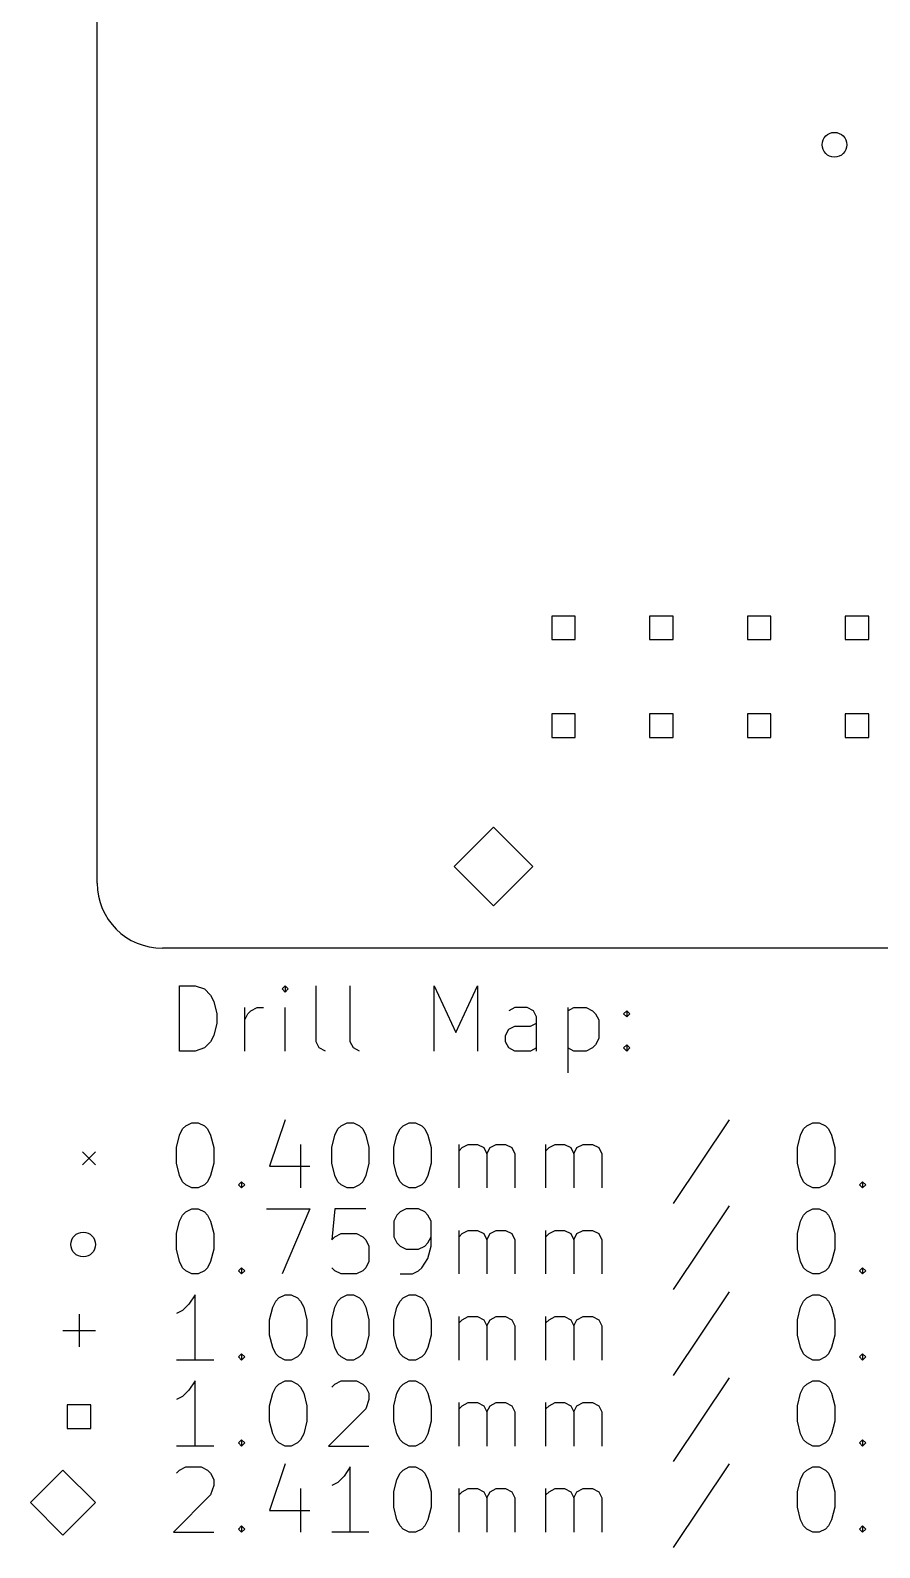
# Model space of a CAD drawing. Extents: x 16.2 to 68.4, y -120.8 to -27.1.
# Drawn here: x 16.25 to 42.3, y -120.49 to -73.94 of the extents above; entities that cross this region are included whole.
import ezdxf

# ---------------------------------------------------------------- set-up
doc = ezdxf.new("R2010")
doc.units = 0
doc.layers.add('BLACK', color=7, linetype='CONTINUOUS')

msp = doc.modelspace()

# ---------------------------------------------------------------- linework, layer by layer
at = {"layer": 'BLACK', "linetype": 'CONTINUOUS'}
for p, q in [((18.3, -100.1), (18.3, -29.1)), ((32.9639, -91.9114), (32.2427, -91.9114)), ((32.2427, -91.9114), (32.2427, -92.6326)), ((32.9639, -92.6326), (32.9639, -91.9114)), ((35.9639, -91.9114), (35.2427, -91.9114)), ((35.2427, -91.9114), (35.2427, -92.6326)), ((35.9639, -92.6326), (35.9639, -91.9114)), ((38.9639, -91.9114), (38.2427, -91.9114)), ((38.2427, -91.9114), (38.2427, -92.6326)), ((38.9639, -92.6326), (38.9639, -91.9114)), ((41.9639, -91.9114), (41.2427, -91.9114)), ((41.2427, -91.9114), (41.2427, -92.6326)), ((41.9639, -92.6326), (41.9639, -91.9114)), ((32.2427, -92.6326), (32.9639, -92.6326)), ((35.2427, -92.6326), (35.9639, -92.6326)), ((38.2427, -92.6326), (38.9639, -92.6326)), ((41.2427, -92.6326), (41.9639, -92.6326)), ((32.9639, -94.9114), (32.2427, -94.9114)), ((32.2427, -94.9114), (32.2427, -95.6326)), ((32.9639, -95.6326), (32.9639, -94.9114)), ((35.9639, -94.9114), (35.2427, -94.9114)), ((35.2427, -94.9114), (35.2427, -95.6326)), ((35.9639, -95.6326), (35.9639, -94.9114)), ((38.9639, -94.9114), (38.2427, -94.9114)), ((38.2427, -94.9114), (38.2427, -95.6326)), ((38.9639, -95.6326), (38.9639, -94.9114)), ((41.9639, -94.9114), (41.2427, -94.9114)), ((41.2427, -94.9114), (41.2427, -95.6326)), ((41.9639, -95.6326), (41.9639, -94.9114)), ((32.2427, -95.6326), (32.9639, -95.6326)), ((35.2427, -95.6326), (35.9639, -95.6326)), ((38.2427, -95.6326), (38.9639, -95.6326)), ((41.2427, -95.6326), (41.9639, -95.6326)), ((30.4533, -98.387), (29.2483, -99.592)), ((31.6583, -99.592), (30.4533, -98.387)), ((29.2483, -99.592), (30.4533, -100.797)), ((30.4533, -100.797), (31.6583, -99.592)), ((66.2, -102.1), (20.3, -102.1)), ((20.8262, -105.255), (20.8262, -103.255)), ((20.8262, -103.255), (21.3024, -103.255)), ((21.3024, -103.255), (21.5881, -103.35)), ((24.0643, -103.255), (23.969, -103.35)), ((24.1595, -103.35), (24.0643, -103.255)), ((24.0643, -103.255), (24.0643, -103.445)), ((25.0167, -104.969), (25.0167, -103.255)), ((26.0643, -104.969), (26.0643, -103.255)), ((28.6357, -105.255), (28.6357, -103.255)), ((28.6357, -103.255), (29.3024, -104.683)), ((29.3024, -104.683), (29.969, -103.255)), ((29.969, -103.255), (29.969, -105.255)), ((21.5881, -103.35), (21.7786, -103.54)), ((21.7786, -103.54), (21.8738, -103.731)), ((21.8738, -103.731), (21.969, -104.112)), ((23.969, -103.35), (24.0643, -103.445)), ((24.0643, -103.445), (24.1595, -103.35)), ((21.969, -104.112), (21.969, -104.398)), ((22.8262, -105.255), (22.8262, -103.921)), ((22.8262, -104.302), (22.9214, -104.112)), ((22.9214, -104.112), (23.0167, -104.017)), ((23.0167, -104.017), (23.2071, -103.921)), ((23.2071, -103.921), (23.3976, -103.921)), ((24.0643, -105.255), (24.0643, -103.921)), ((31.1119, -103.921), (30.9214, -104.017)), ((31.4929, -103.921), (31.1119, -103.921)), ((31.6833, -104.017), (31.4929, -103.921)), ((31.7786, -104.207), (31.6833, -104.017)), ((31.7786, -105.255), (31.7786, -104.207)), ((32.731, -103.921), (32.731, -105.921)), ((32.731, -104.017), (32.9214, -103.921)), ((32.9214, -103.921), (33.3024, -103.921)), ((33.3024, -103.921), (33.4929, -104.017)), ((33.4929, -104.017), (33.5881, -104.112)), ((33.5881, -104.112), (33.6833, -104.302)), ((34.4452, -104.112), (34.5405, -104.017)), ((34.5405, -104.207), (34.4452, -104.112)), ((34.5405, -104.017), (34.6357, -104.112)), ((34.5405, -104.017), (34.5405, -104.207)), ((34.6357, -104.112), (34.5405, -104.207)), ((21.969, -104.398), (21.8738, -104.779)), ((30.8262, -104.779), (30.9214, -104.588)), ((30.9214, -104.588), (31.1119, -104.493)), ((31.1119, -104.493), (31.5881, -104.493)), ((31.5881, -104.493), (31.7786, -104.398)), ((33.6833, -104.302), (33.6833, -104.874)), ((21.5881, -105.16), (21.3024, -105.255)), ((21.7786, -104.969), (21.5881, -105.16)), ((21.8738, -104.779), (21.7786, -104.969)), ((25.1119, -105.16), (25.0167, -104.969)), ((25.3024, -105.255), (25.1119, -105.16)), ((26.1595, -105.16), (26.0643, -104.969)), ((26.35, -105.255), (26.1595, -105.16)), ((30.8262, -104.969), (30.8262, -104.779)), ((30.9214, -105.16), (30.8262, -104.969)), ((31.1119, -105.255), (30.9214, -105.16)), ((31.7786, -105.16), (31.5881, -105.255)), ((32.9214, -105.255), (32.731, -105.16)), ((33.4929, -105.16), (33.3024, -105.255)), ((33.5881, -105.064), (33.4929, -105.16)), ((33.6833, -104.874), (33.5881, -105.064)), ((34.4452, -105.16), (34.5405, -105.064)), ((34.5405, -105.255), (34.4452, -105.16)), ((34.5405, -105.064), (34.6357, -105.16)), ((34.5405, -105.064), (34.5405, -105.255)), ((34.6357, -105.16), (34.5405, -105.255)), ((21.3024, -105.255), (20.8262, -105.255)), ((31.5881, -105.255), (31.1119, -105.255)), ((33.3024, -105.255), (32.9214, -105.255)), ((21.0167, -107.55), (21.2071, -107.455)), ((21.2071, -107.455), (21.3976, -107.455)), ((21.3976, -107.455), (21.5881, -107.55)), ((24.0643, -107.36), (23.5881, -108.788)), ((25.7786, -107.55), (25.969, -107.455)), ((25.969, -107.455), (26.1595, -107.455)), ((26.1595, -107.455), (26.35, -107.55)), ((27.6833, -107.55), (27.8738, -107.455)), ((27.8738, -107.455), (28.0643, -107.455)), ((28.0643, -107.455), (28.2548, -107.55)), ((37.6833, -107.36), (35.969, -109.931)), ((40.0643, -107.55), (40.2548, -107.455)), ((40.2548, -107.455), (40.4452, -107.455)), ((40.4452, -107.455), (40.6357, -107.55)), ((20.731, -108.217), (20.8262, -107.836)), ((20.8262, -107.836), (20.9214, -107.645)), ((20.9214, -107.645), (21.0167, -107.55)), ((21.5881, -107.55), (21.6833, -107.645)), ((21.6833, -107.645), (21.7786, -107.836)), ((21.7786, -107.836), (21.8738, -108.217)), ((25.4929, -108.217), (25.5881, -107.836)), ((25.5881, -107.836), (25.6833, -107.645)), ((25.6833, -107.645), (25.7786, -107.55)), ((26.35, -107.55), (26.4452, -107.645)), ((26.4452, -107.645), (26.5405, -107.836)), ((26.5405, -107.836), (26.6357, -108.217)), ((27.3976, -108.217), (27.4929, -107.836)), ((27.4929, -107.836), (27.5881, -107.645)), ((27.5881, -107.645), (27.6833, -107.55)), ((28.2548, -107.55), (28.35, -107.645)), ((28.35, -107.645), (28.4452, -107.836)), ((28.4452, -107.836), (28.5405, -108.217)), ((39.7786, -108.217), (39.8738, -107.836)), ((39.8738, -107.836), (39.969, -107.645)), ((39.969, -107.645), (40.0643, -107.55)), ((40.6357, -107.55), (40.731, -107.645)), ((40.731, -107.645), (40.8262, -107.836)), ((40.8262, -107.836), (40.9214, -108.217)), ((17.85, -108.35), (18.25, -108.75)), ((18.25, -108.35), (17.85, -108.75)), ((20.731, -108.693), (20.731, -108.217)), ((21.8738, -108.217), (21.8738, -108.693)), ((24.5405, -108.121), (24.5405, -109.455)), ((25.4929, -108.693), (25.4929, -108.217)), ((26.6357, -108.217), (26.6357, -108.693)), ((27.3976, -108.693), (27.3976, -108.217)), ((28.5405, -108.217), (28.5405, -108.693)), ((29.3976, -109.455), (29.3976, -108.121)), ((29.3976, -108.312), (29.4929, -108.217)), ((29.4929, -108.217), (29.6833, -108.121)), ((29.6833, -108.121), (29.969, -108.121)), ((29.969, -108.121), (30.1595, -108.217)), ((30.1595, -108.217), (30.2548, -108.407)), ((30.2548, -108.407), (30.35, -108.217)), ((30.2548, -108.407), (30.2548, -109.455)), ((30.35, -108.217), (30.5405, -108.121)), ((30.5405, -108.121), (30.8262, -108.121)), ((30.8262, -108.121), (31.0167, -108.217)), ((31.0167, -108.217), (31.1119, -108.407)), ((31.1119, -108.407), (31.1119, -109.455)), ((32.0643, -109.455), (32.0643, -108.121)), ((32.0643, -108.312), (32.1595, -108.217)), ((32.1595, -108.217), (32.35, -108.121)), ((32.35, -108.121), (32.6357, -108.121)), ((32.6357, -108.121), (32.8262, -108.217)), ((32.8262, -108.217), (32.9214, -108.407)), ((32.9214, -108.407), (33.0167, -108.217)), ((32.9214, -108.407), (32.9214, -109.455)), ((33.0167, -108.217), (33.2071, -108.121)), ((33.2071, -108.121), (33.4929, -108.121)), ((33.4929, -108.121), (33.6833, -108.217)), ((33.6833, -108.217), (33.7786, -108.407)), ((33.7786, -108.407), (33.7786, -109.455)), ((39.7786, -108.693), (39.7786, -108.217)), ((40.9214, -108.217), (40.9214, -108.693)), ((20.8262, -109.074), (20.731, -108.693)), ((21.8738, -108.693), (21.7786, -109.074)), ((23.5881, -108.788), (24.8262, -108.788)), ((25.5881, -109.074), (25.4929, -108.693)), ((26.6357, -108.693), (26.5405, -109.074)), ((27.4929, -109.074), (27.3976, -108.693)), ((28.5405, -108.693), (28.4452, -109.074)), ((39.8738, -109.074), (39.7786, -108.693)), ((40.9214, -108.693), (40.8262, -109.074)), ((20.9214, -109.264), (20.8262, -109.074)), ((21.0167, -109.36), (20.9214, -109.264)), ((21.2071, -109.455), (21.0167, -109.36)), ((21.5881, -109.36), (21.3976, -109.455)), ((21.6833, -109.264), (21.5881, -109.36)), ((21.7786, -109.074), (21.6833, -109.264)), ((22.6357, -109.36), (22.731, -109.264)), ((22.731, -109.455), (22.6357, -109.36)), ((22.731, -109.264), (22.8262, -109.36)), ((22.731, -109.264), (22.731, -109.455)), ((22.8262, -109.36), (22.731, -109.455)), ((25.6833, -109.264), (25.5881, -109.074)), ((25.7786, -109.36), (25.6833, -109.264)), ((25.969, -109.455), (25.7786, -109.36)), ((26.35, -109.36), (26.1595, -109.455)), ((26.4452, -109.264), (26.35, -109.36)), ((26.5405, -109.074), (26.4452, -109.264)), ((27.5881, -109.264), (27.4929, -109.074)), ((27.6833, -109.36), (27.5881, -109.264)), ((27.8738, -109.455), (27.6833, -109.36)), ((28.2548, -109.36), (28.0643, -109.455)), ((28.35, -109.264), (28.2548, -109.36)), ((28.4452, -109.074), (28.35, -109.264)), ((39.969, -109.264), (39.8738, -109.074)), ((40.0643, -109.36), (39.969, -109.264)), ((40.2548, -109.455), (40.0643, -109.36)), ((40.6357, -109.36), (40.4452, -109.455)), ((40.731, -109.264), (40.6357, -109.36)), ((40.8262, -109.074), (40.731, -109.264)), ((41.6833, -109.36), (41.7786, -109.264)), ((41.7786, -109.455), (41.6833, -109.36)), ((41.7786, -109.264), (41.8738, -109.36)), ((41.7786, -109.264), (41.7786, -109.455)), ((41.8738, -109.36), (41.7786, -109.455)), ((21.3976, -109.455), (21.2071, -109.455)), ((26.1595, -109.455), (25.969, -109.455)), ((28.0643, -109.455), (27.8738, -109.455)), ((40.4452, -109.455), (40.2548, -109.455)), ((20.8262, -110.476), (20.9214, -110.285)), ((20.9214, -110.285), (21.0167, -110.19)), ((21.0167, -110.19), (21.2071, -110.095)), ((21.2071, -110.095), (21.3976, -110.095)), ((21.3976, -110.095), (21.5881, -110.19)), ((21.5881, -110.19), (21.6833, -110.285)), ((21.6833, -110.285), (21.7786, -110.476)), ((23.4929, -110.095), (24.8262, -110.095)), ((24.8262, -110.095), (23.969, -112.095)), ((25.5881, -110.095), (25.4929, -111.047)), ((26.5405, -110.095), (25.5881, -110.095)), ((27.4929, -110.285), (27.3976, -110.476)), ((27.5881, -110.19), (27.4929, -110.285)), ((27.7786, -110.095), (27.5881, -110.19)), ((28.1595, -110.095), (27.7786, -110.095)), ((28.35, -110.19), (28.1595, -110.095)), ((28.4452, -110.285), (28.35, -110.19)), ((28.5405, -110.476), (28.4452, -110.285)), ((37.6833, -110), (35.969, -112.571)), ((39.8738, -110.476), (39.969, -110.285)), ((39.969, -110.285), (40.0643, -110.19)), ((40.0643, -110.19), (40.2548, -110.095)), ((40.2548, -110.095), (40.4452, -110.095)), ((40.4452, -110.095), (40.6357, -110.19)), ((40.6357, -110.19), (40.731, -110.285)), ((40.731, -110.285), (40.8262, -110.476)), ((20.731, -110.857), (20.8262, -110.476)), ((21.7786, -110.476), (21.8738, -110.857)), ((27.3976, -110.476), (27.3976, -110.952)), ((28.5405, -111.238), (28.5405, -110.476)), ((29.3976, -112.095), (29.3976, -110.761)), ((29.4929, -110.857), (29.6833, -110.761)), ((29.6833, -110.761), (29.969, -110.761)), ((29.969, -110.761), (30.1595, -110.857)), ((30.35, -110.857), (30.5405, -110.761)), ((30.5405, -110.761), (30.8262, -110.761)), ((30.8262, -110.761), (31.0167, -110.857)), ((32.0643, -112.095), (32.0643, -110.761)), ((32.1595, -110.857), (32.35, -110.761)), ((32.35, -110.761), (32.6357, -110.761)), ((32.6357, -110.761), (32.8262, -110.857)), ((33.0167, -110.857), (33.2071, -110.761)), ((33.2071, -110.761), (33.4929, -110.761)), ((33.4929, -110.761), (33.6833, -110.857)), ((39.7786, -110.857), (39.8738, -110.476)), ((40.8262, -110.476), (40.9214, -110.857)), ((20.731, -111.333), (20.731, -110.857)), ((21.8738, -110.857), (21.8738, -111.333)), ((25.4929, -111.047), (25.5881, -110.952)), ((25.5881, -110.952), (25.7786, -110.857)), ((25.7786, -110.857), (26.2548, -110.857)), ((26.2548, -110.857), (26.4452, -110.952)), ((26.4452, -110.952), (26.5405, -111.047)), ((26.5405, -111.047), (26.6357, -111.238)), ((26.6357, -111.238), (26.6357, -111.714)), ((27.3976, -110.952), (27.4929, -111.142)), ((27.4929, -111.142), (27.5881, -111.238)), ((27.5881, -111.238), (27.7786, -111.333)), ((28.1595, -111.333), (28.35, -111.238)), ((28.35, -111.238), (28.4452, -111.142)), ((28.4452, -111.142), (28.5405, -110.952)), ((28.4452, -111.619), (28.5405, -111.238)), ((29.3976, -110.952), (29.4929, -110.857)), ((30.1595, -110.857), (30.2548, -111.047)), ((30.2548, -111.047), (30.35, -110.857)), ((30.2548, -111.047), (30.2548, -112.095)), ((31.0167, -110.857), (31.1119, -111.047)), ((31.1119, -111.047), (31.1119, -112.095)), ((32.0643, -110.952), (32.1595, -110.857)), ((32.8262, -110.857), (32.9214, -111.047)), ((32.9214, -111.047), (33.0167, -110.857)), ((32.9214, -111.047), (32.9214, -112.095)), ((33.6833, -110.857), (33.7786, -111.047)), ((33.7786, -111.047), (33.7786, -112.095)), ((39.7786, -111.333), (39.7786, -110.857)), ((40.9214, -110.857), (40.9214, -111.333)), ((20.8262, -111.714), (20.731, -111.333)), ((20.9214, -111.904), (20.8262, -111.714)), ((21.7786, -111.714), (21.6833, -111.904)), ((21.8738, -111.333), (21.7786, -111.714)), ((26.6357, -111.714), (26.5405, -111.904)), ((27.7786, -111.333), (28.1595, -111.333)), ((28.2548, -111.904), (28.4452, -111.619)), ((39.8738, -111.714), (39.7786, -111.333)), ((39.969, -111.904), (39.8738, -111.714)), ((40.8262, -111.714), (40.731, -111.904)), ((40.9214, -111.333), (40.8262, -111.714)), ((21.0167, -112), (20.9214, -111.904)), ((21.2071, -112.095), (21.0167, -112)), ((21.3976, -112.095), (21.2071, -112.095)), ((21.5881, -112), (21.3976, -112.095)), ((21.6833, -111.904), (21.5881, -112)), ((22.6357, -112), (22.731, -111.904)), ((22.731, -112.095), (22.6357, -112)), ((22.731, -111.904), (22.8262, -112)), ((22.731, -111.904), (22.731, -112.095)), ((22.8262, -112), (22.731, -112.095)), ((25.5881, -112), (25.4929, -111.904)), ((25.7786, -112.095), (25.5881, -112)), ((26.2548, -112.095), (25.7786, -112.095)), ((26.4452, -112), (26.2548, -112.095)), ((26.5405, -111.904), (26.4452, -112)), ((27.5881, -112.095), (27.969, -112.095)), ((27.969, -112.095), (28.1595, -112)), ((28.1595, -112), (28.2548, -111.904)), ((40.0643, -112), (39.969, -111.904)), ((40.2548, -112.095), (40.0643, -112)), ((40.4452, -112.095), (40.2548, -112.095)), ((40.6357, -112), (40.4452, -112.095)), ((40.731, -111.904), (40.6357, -112)), ((41.6833, -112), (41.7786, -111.904)), ((41.7786, -112.095), (41.6833, -112)), ((41.7786, -111.904), (41.8738, -112)), ((41.7786, -111.904), (41.7786, -112.095)), ((41.8738, -112), (41.7786, -112.095)), ((37.6833, -112.64), (35.969, -115.211)), ((21.1119, -113.02), (20.9214, -113.211)), ((21.3024, -112.735), (21.1119, -113.02)), ((21.3024, -114.735), (21.3024, -112.735)), ((23.5881, -113.497), (23.6833, -113.116)), ((23.6833, -113.116), (23.7786, -112.925)), ((23.7786, -112.925), (23.8738, -112.83)), ((23.8738, -112.83), (24.0643, -112.735)), ((24.0643, -112.735), (24.2548, -112.735)), ((24.2548, -112.735), (24.4452, -112.83)), ((24.4452, -112.83), (24.5405, -112.925)), ((24.5405, -112.925), (24.6357, -113.116)), ((24.6357, -113.116), (24.731, -113.497)), ((25.4929, -113.497), (25.5881, -113.116)), ((25.5881, -113.116), (25.6833, -112.925)), ((25.6833, -112.925), (25.7786, -112.83)), ((25.7786, -112.83), (25.969, -112.735)), ((25.969, -112.735), (26.1595, -112.735)), ((26.1595, -112.735), (26.35, -112.83)), ((26.35, -112.83), (26.4452, -112.925)), ((26.4452, -112.925), (26.5405, -113.116)), ((26.5405, -113.116), (26.6357, -113.497)), ((27.3976, -113.497), (27.4929, -113.116)), ((27.4929, -113.116), (27.5881, -112.925)), ((27.5881, -112.925), (27.6833, -112.83)), ((27.6833, -112.83), (27.8738, -112.735)), ((27.8738, -112.735), (28.0643, -112.735)), ((28.0643, -112.735), (28.2548, -112.83)), ((28.2548, -112.83), (28.35, -112.925)), ((28.35, -112.925), (28.4452, -113.116)), ((28.4452, -113.116), (28.5405, -113.497)), ((39.7786, -113.497), (39.8738, -113.116)), ((39.8738, -113.116), (39.969, -112.925)), ((39.969, -112.925), (40.0643, -112.83)), ((40.0643, -112.83), (40.2548, -112.735)), ((40.2548, -112.735), (40.4452, -112.735)), ((40.4452, -112.735), (40.6357, -112.83)), ((40.6357, -112.83), (40.731, -112.925)), ((40.731, -112.925), (40.8262, -113.116)), ((40.8262, -113.116), (40.9214, -113.497)), ((17.75, -113.33), (17.75, -114.33)), ((20.9214, -113.211), (20.731, -113.306)), ((23.5881, -113.973), (23.5881, -113.497)), ((24.731, -113.497), (24.731, -113.973)), ((25.4929, -113.973), (25.4929, -113.497)), ((26.6357, -113.497), (26.6357, -113.973)), ((27.3976, -113.973), (27.3976, -113.497)), ((28.5405, -113.497), (28.5405, -113.973)), ((29.3976, -114.735), (29.3976, -113.401)), ((29.3976, -113.592), (29.4929, -113.497)), ((29.4929, -113.497), (29.6833, -113.401)), ((29.6833, -113.401), (29.969, -113.401)), ((29.969, -113.401), (30.1595, -113.497)), ((30.1595, -113.497), (30.2548, -113.687)), ((30.2548, -113.687), (30.35, -113.497)), ((30.35, -113.497), (30.5405, -113.401)), ((30.5405, -113.401), (30.8262, -113.401)), ((30.8262, -113.401), (31.0167, -113.497)), ((31.0167, -113.497), (31.1119, -113.687)), ((32.0643, -114.735), (32.0643, -113.401)), ((32.0643, -113.592), (32.1595, -113.497)), ((32.1595, -113.497), (32.35, -113.401)), ((32.35, -113.401), (32.6357, -113.401)), ((32.6357, -113.401), (32.8262, -113.497)), ((32.8262, -113.497), (32.9214, -113.687)), ((32.9214, -113.687), (33.0167, -113.497)), ((33.0167, -113.497), (33.2071, -113.401)), ((33.2071, -113.401), (33.4929, -113.401)), ((33.4929, -113.401), (33.6833, -113.497)), ((33.6833, -113.497), (33.7786, -113.687)), ((39.7786, -113.973), (39.7786, -113.497)), ((40.9214, -113.497), (40.9214, -113.973)), ((17.25, -113.83), (18.25, -113.83)), ((23.6833, -114.354), (23.5881, -113.973)), ((24.731, -113.973), (24.6357, -114.354)), ((25.5881, -114.354), (25.4929, -113.973)), ((26.6357, -113.973), (26.5405, -114.354)), ((27.4929, -114.354), (27.3976, -113.973)), ((28.5405, -113.973), (28.4452, -114.354)), ((30.2548, -113.687), (30.2548, -114.735)), ((31.1119, -113.687), (31.1119, -114.735)), ((32.9214, -113.687), (32.9214, -114.735)), ((33.7786, -113.687), (33.7786, -114.735)), ((39.8738, -114.354), (39.7786, -113.973)), ((40.9214, -113.973), (40.8262, -114.354)), ((23.7786, -114.544), (23.6833, -114.354)), ((24.6357, -114.354), (24.5405, -114.544)), ((25.6833, -114.544), (25.5881, -114.354)), ((26.5405, -114.354), (26.4452, -114.544)), ((27.5881, -114.544), (27.4929, -114.354)), ((28.4452, -114.354), (28.35, -114.544)), ((39.969, -114.544), (39.8738, -114.354)), ((40.8262, -114.354), (40.731, -114.544)), ((21.8738, -114.735), (20.731, -114.735)), ((22.6357, -114.64), (22.731, -114.544)), ((22.731, -114.735), (22.6357, -114.64)), ((22.731, -114.544), (22.8262, -114.64)), ((22.731, -114.544), (22.731, -114.735)), ((22.8262, -114.64), (22.731, -114.735)), ((23.8738, -114.64), (23.7786, -114.544)), ((24.0643, -114.735), (23.8738, -114.64)), ((24.2548, -114.735), (24.0643, -114.735)), ((24.4452, -114.64), (24.2548, -114.735)), ((24.5405, -114.544), (24.4452, -114.64)), ((25.7786, -114.64), (25.6833, -114.544)), ((25.969, -114.735), (25.7786, -114.64)), ((26.1595, -114.735), (25.969, -114.735)), ((26.35, -114.64), (26.1595, -114.735)), ((26.4452, -114.544), (26.35, -114.64)), ((27.6833, -114.64), (27.5881, -114.544)), ((27.8738, -114.735), (27.6833, -114.64)), ((28.0643, -114.735), (27.8738, -114.735)), ((28.2548, -114.64), (28.0643, -114.735)), ((28.35, -114.544), (28.2548, -114.64)), ((40.0643, -114.64), (39.969, -114.544)), ((40.2548, -114.735), (40.0643, -114.64)), ((40.4452, -114.735), (40.2548, -114.735)), ((40.6357, -114.64), (40.4452, -114.735)), ((40.731, -114.544), (40.6357, -114.64)), ((41.6833, -114.64), (41.7786, -114.544)), ((41.7786, -114.735), (41.6833, -114.64)), ((41.7786, -114.544), (41.8738, -114.64)), ((41.7786, -114.544), (41.7786, -114.735)), ((41.8738, -114.64), (41.7786, -114.735)), ((21.3024, -115.375), (21.1119, -115.66)), ((21.3024, -117.375), (21.3024, -115.375)), ((23.8738, -115.47), (24.0643, -115.375)), ((24.0643, -115.375), (24.2548, -115.375)), ((24.2548, -115.375), (24.4452, -115.47)), ((25.5881, -115.47), (25.7786, -115.375)), ((25.7786, -115.375), (26.2548, -115.375)), ((26.2548, -115.375), (26.4452, -115.47)), ((27.6833, -115.47), (27.8738, -115.375)), ((27.8738, -115.375), (28.0643, -115.375)), ((28.0643, -115.375), (28.2548, -115.47)), ((37.6833, -115.28), (35.969, -117.851)), ((40.0643, -115.47), (40.2548, -115.375)), ((40.2548, -115.375), (40.4452, -115.375)), ((40.4452, -115.375), (40.6357, -115.47)), ((20.9214, -115.851), (20.731, -115.946)), ((21.1119, -115.66), (20.9214, -115.851)), ((23.5881, -116.137), (23.6833, -115.756)), ((23.6833, -115.756), (23.7786, -115.565)), ((23.7786, -115.565), (23.8738, -115.47)), ((24.4452, -115.47), (24.5405, -115.565)), ((24.5405, -115.565), (24.6357, -115.756)), ((24.6357, -115.756), (24.731, -116.137)), ((25.4929, -115.565), (25.5881, -115.47)), ((26.4452, -115.47), (26.5405, -115.565)), ((26.5405, -115.565), (26.6357, -115.756)), ((26.6357, -115.756), (26.6357, -115.946)), ((27.3976, -116.137), (27.4929, -115.756)), ((27.4929, -115.756), (27.5881, -115.565)), ((27.5881, -115.565), (27.6833, -115.47)), ((28.2548, -115.47), (28.35, -115.565)), ((28.35, -115.565), (28.4452, -115.756)), ((28.4452, -115.756), (28.5405, -116.137)), ((39.7786, -116.137), (39.8738, -115.756)), ((39.8738, -115.756), (39.969, -115.565)), ((39.969, -115.565), (40.0643, -115.47)), ((40.6357, -115.47), (40.731, -115.565)), ((40.731, -115.565), (40.8262, -115.756)), ((40.8262, -115.756), (40.9214, -116.137)), ((18.1006, -116.109), (17.3794, -116.109)), ((17.3794, -116.109), (17.3794, -116.831)), ((18.1006, -116.831), (18.1006, -116.109)), ((23.5881, -116.613), (23.5881, -116.137)), ((24.731, -116.137), (24.731, -116.613)), ((26.5405, -116.232), (25.3976, -117.375)), ((26.6357, -115.946), (26.5405, -116.232)), ((27.3976, -116.613), (27.3976, -116.137)), ((28.5405, -116.137), (28.5405, -116.613)), ((29.3976, -117.375), (29.3976, -116.041)), ((29.3976, -116.232), (29.4929, -116.137)), ((29.4929, -116.137), (29.6833, -116.041)), ((29.6833, -116.041), (29.969, -116.041)), ((29.969, -116.041), (30.1595, -116.137)), ((30.1595, -116.137), (30.2548, -116.327)), ((30.2548, -116.327), (30.35, -116.137)), ((30.2548, -116.327), (30.2548, -117.375)), ((30.35, -116.137), (30.5405, -116.041)), ((30.5405, -116.041), (30.8262, -116.041)), ((30.8262, -116.041), (31.0167, -116.137)), ((31.0167, -116.137), (31.1119, -116.327)), ((31.1119, -116.327), (31.1119, -117.375)), ((32.0643, -117.375), (32.0643, -116.041)), ((32.0643, -116.232), (32.1595, -116.137)), ((32.1595, -116.137), (32.35, -116.041)), ((32.35, -116.041), (32.6357, -116.041)), ((32.6357, -116.041), (32.8262, -116.137)), ((32.8262, -116.137), (32.9214, -116.327)), ((32.9214, -116.327), (33.0167, -116.137)), ((32.9214, -116.327), (32.9214, -117.375)), ((33.0167, -116.137), (33.2071, -116.041)), ((33.2071, -116.041), (33.4929, -116.041)), ((33.4929, -116.041), (33.6833, -116.137)), ((33.6833, -116.137), (33.7786, -116.327)), ((33.7786, -116.327), (33.7786, -117.375)), ((39.7786, -116.613), (39.7786, -116.137)), ((40.9214, -116.137), (40.9214, -116.613)), ((17.3794, -116.831), (18.1006, -116.831)), ((23.6833, -116.994), (23.5881, -116.613)), ((24.731, -116.613), (24.6357, -116.994)), ((27.4929, -116.994), (27.3976, -116.613)), ((28.5405, -116.613), (28.4452, -116.994)), ((39.8738, -116.994), (39.7786, -116.613)), ((40.9214, -116.613), (40.8262, -116.994)), ((22.6357, -117.28), (22.731, -117.184)), ((22.731, -117.375), (22.6357, -117.28)), ((22.731, -117.184), (22.8262, -117.28)), ((22.731, -117.184), (22.731, -117.375)), ((22.8262, -117.28), (22.731, -117.375)), ((23.7786, -117.184), (23.6833, -116.994)), ((23.8738, -117.28), (23.7786, -117.184)), ((24.0643, -117.375), (23.8738, -117.28)), ((24.4452, -117.28), (24.2548, -117.375)), ((24.5405, -117.184), (24.4452, -117.28)), ((24.6357, -116.994), (24.5405, -117.184)), ((27.5881, -117.184), (27.4929, -116.994)), ((27.6833, -117.28), (27.5881, -117.184)), ((27.8738, -117.375), (27.6833, -117.28)), ((28.2548, -117.28), (28.0643, -117.375)), ((28.35, -117.184), (28.2548, -117.28)), ((28.4452, -116.994), (28.35, -117.184)), ((39.969, -117.184), (39.8738, -116.994)), ((40.0643, -117.28), (39.969, -117.184)), ((40.2548, -117.375), (40.0643, -117.28)), ((40.6357, -117.28), (40.4452, -117.375)), ((40.731, -117.184), (40.6357, -117.28)), ((40.8262, -116.994), (40.731, -117.184)), ((41.6833, -117.28), (41.7786, -117.184)), ((41.7786, -117.375), (41.6833, -117.28)), ((41.7786, -117.184), (41.8738, -117.28)), ((41.7786, -117.184), (41.7786, -117.375)), ((41.8738, -117.28), (41.7786, -117.375)), ((21.8738, -117.375), (20.731, -117.375)), ((24.2548, -117.375), (24.0643, -117.375)), ((25.3976, -117.375), (26.6357, -117.375)), ((28.0643, -117.375), (27.8738, -117.375)), ((40.4452, -117.375), (40.2548, -117.375)), ((17.25, -118.11), (16.25, -119.11)), ((18.25, -119.11), (17.25, -118.11)), ((20.731, -118.205), (20.8262, -118.11)), ((20.8262, -118.11), (21.0167, -118.015)), ((21.0167, -118.015), (21.4929, -118.015)), ((21.4929, -118.015), (21.6833, -118.11)), ((21.6833, -118.11), (21.7786, -118.205)), ((21.7786, -118.205), (21.8738, -118.396)), ((24.0643, -117.92), (23.5881, -119.348)), ((26.0643, -118.015), (25.8738, -118.3)), ((26.0643, -120.015), (26.0643, -118.015)), ((27.4929, -118.396), (27.5881, -118.205)), ((27.5881, -118.205), (27.6833, -118.11)), ((27.6833, -118.11), (27.8738, -118.015)), ((27.8738, -118.015), (28.0643, -118.015)), ((28.0643, -118.015), (28.2548, -118.11)), ((28.2548, -118.11), (28.35, -118.205)), ((28.35, -118.205), (28.4452, -118.396)), ((37.6833, -117.92), (35.969, -120.491)), ((39.8738, -118.396), (39.969, -118.205)), ((39.969, -118.205), (40.0643, -118.11)), ((40.0643, -118.11), (40.2548, -118.015)), ((40.2548, -118.015), (40.4452, -118.015)), ((40.4452, -118.015), (40.6357, -118.11)), ((40.6357, -118.11), (40.731, -118.205)), ((40.731, -118.205), (40.8262, -118.396)), ((21.8738, -118.586), (21.7786, -118.872)), ((21.8738, -118.396), (21.8738, -118.586)), ((24.5405, -118.681), (24.5405, -120.015)), ((25.6833, -118.491), (25.4929, -118.586)), ((25.8738, -118.3), (25.6833, -118.491)), ((27.3976, -118.777), (27.4929, -118.396)), ((28.4452, -118.396), (28.5405, -118.777)), ((29.3976, -120.015), (29.3976, -118.681)), ((29.4929, -118.777), (29.6833, -118.681)), ((29.6833, -118.681), (29.969, -118.681)), ((29.969, -118.681), (30.1595, -118.777)), ((30.35, -118.777), (30.5405, -118.681)), ((30.5405, -118.681), (30.8262, -118.681)), ((30.8262, -118.681), (31.0167, -118.777)), ((32.0643, -120.015), (32.0643, -118.681)), ((32.1595, -118.777), (32.35, -118.681)), ((32.35, -118.681), (32.6357, -118.681)), ((32.6357, -118.681), (32.8262, -118.777)), ((33.0167, -118.777), (33.2071, -118.681)), ((33.2071, -118.681), (33.4929, -118.681)), ((33.4929, -118.681), (33.6833, -118.777)), ((39.7786, -118.777), (39.8738, -118.396)), ((40.8262, -118.396), (40.9214, -118.777)), ((16.25, -119.11), (17.25, -120.11)), ((17.25, -120.11), (18.25, -119.11)), ((21.7786, -118.872), (20.6357, -120.015)), ((27.3976, -119.253), (27.3976, -118.777)), ((28.5405, -118.777), (28.5405, -119.253)), ((29.3976, -118.872), (29.4929, -118.777)), ((30.1595, -118.777), (30.2548, -118.967)), ((30.2548, -118.967), (30.35, -118.777)), ((30.2548, -118.967), (30.2548, -120.015)), ((31.0167, -118.777), (31.1119, -118.967)), ((31.1119, -118.967), (31.1119, -120.015)), ((32.0643, -118.872), (32.1595, -118.777)), ((32.8262, -118.777), (32.9214, -118.967)), ((32.9214, -118.967), (33.0167, -118.777)), ((32.9214, -118.967), (32.9214, -120.015)), ((33.6833, -118.777), (33.7786, -118.967)), ((33.7786, -118.967), (33.7786, -120.015)), ((39.7786, -119.253), (39.7786, -118.777)), ((40.9214, -118.777), (40.9214, -119.253)), ((23.5881, -119.348), (24.8262, -119.348)), ((27.4929, -119.634), (27.3976, -119.253)), ((27.5881, -119.824), (27.4929, -119.634)), ((28.4452, -119.634), (28.35, -119.824)), ((28.5405, -119.253), (28.4452, -119.634)), ((39.8738, -119.634), (39.7786, -119.253)), ((39.969, -119.824), (39.8738, -119.634)), ((40.8262, -119.634), (40.731, -119.824)), ((40.9214, -119.253), (40.8262, -119.634)), ((20.6357, -120.015), (21.8738, -120.015)), ((22.6357, -119.92), (22.731, -119.824)), ((22.731, -120.015), (22.6357, -119.92)), ((22.731, -119.824), (22.8262, -119.92)), ((22.731, -119.824), (22.731, -120.015)), ((22.8262, -119.92), (22.731, -120.015)), ((26.6357, -120.015), (25.4929, -120.015)), ((27.6833, -119.92), (27.5881, -119.824)), ((27.8738, -120.015), (27.6833, -119.92)), ((28.0643, -120.015), (27.8738, -120.015)), ((28.2548, -119.92), (28.0643, -120.015)), ((28.35, -119.824), (28.2548, -119.92)), ((40.0643, -119.92), (39.969, -119.824)), ((40.2548, -120.015), (40.0643, -119.92)), ((40.4452, -120.015), (40.2548, -120.015)), ((40.6357, -119.92), (40.4452, -120.015)), ((40.731, -119.824), (40.6357, -119.92)), ((41.6833, -119.92), (41.7786, -119.824)), ((41.7786, -120.015), (41.6833, -119.92)), ((41.7786, -119.824), (41.8738, -119.92)), ((41.7786, -119.824), (41.7786, -120.015)), ((41.8738, -119.92), (41.7786, -120.015))]:
    msp.add_line(p, q, dxfattribs=at)
at = {"layer": 'BLACK'}
for centre in [(40.914, -77.4484), (17.8705, -111.19)]:
    msp.add_circle(centre, 0.3795, dxfattribs=at)
msp.add_arc((20.3, -100.1), 2, -180, -90, dxfattribs=at)

doc.saveas('drawing.dxf')
